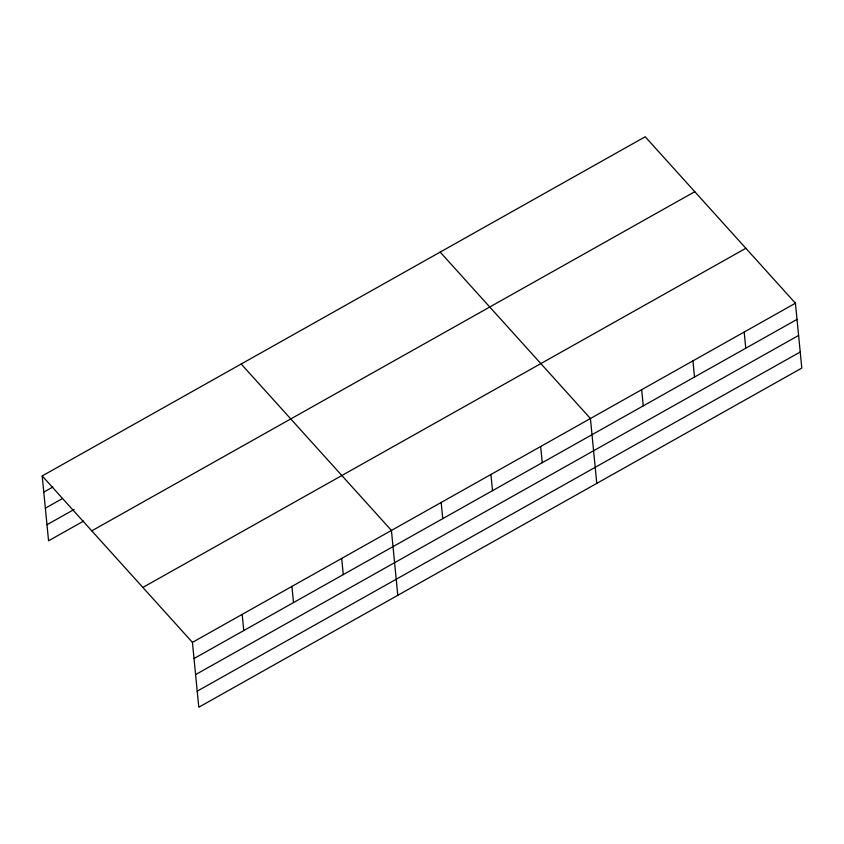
<?xml version="1.0" encoding="UTF-8"?>
<svg xmlns="http://www.w3.org/2000/svg" width="844" height="844" viewBox="0 0 844 844"><rect width="100%" height="100%" fill="white"/><g stroke="black" fill="none" stroke-linecap="round" stroke-linejoin="round"><path stroke-width="1.27" d="M42.2 475.932L645.206 136.77L795.438 303.207L801.8 368.068L198.794 707.23L192.432 642.368L42.2 475.932L48.562 540.793L83.609 521.086M43.782 492.115L52.834 487.03M45.365 508.183L62.319 498.635M46.979 524.725L74.124 509.47M91.774 530.855L694.781 191.693M142.858 587.445L745.864 248.284M192.432 642.368L795.438 303.207M194.025 658.542L797.031 319.38M195.597 674.609L798.603 335.448M197.222 691.162L800.228 352.001M440.188 252.092L590.42 418.518L596.782 483.38M241.194 364.017L391.426 530.443L397.788 595.305M744.186 332.03L745.769 348.213M692.935 360.863L694.517 377.036M641.672 389.696L643.265 405.869M540.666 446.497L542.259 462.681M490.923 474.486L492.506 490.659M441.169 502.465L442.762 518.638M341.683 558.422L343.265 574.606M291.929 586.401L293.512 602.584M242.186 614.39L243.768 630.563"/></g></svg>
